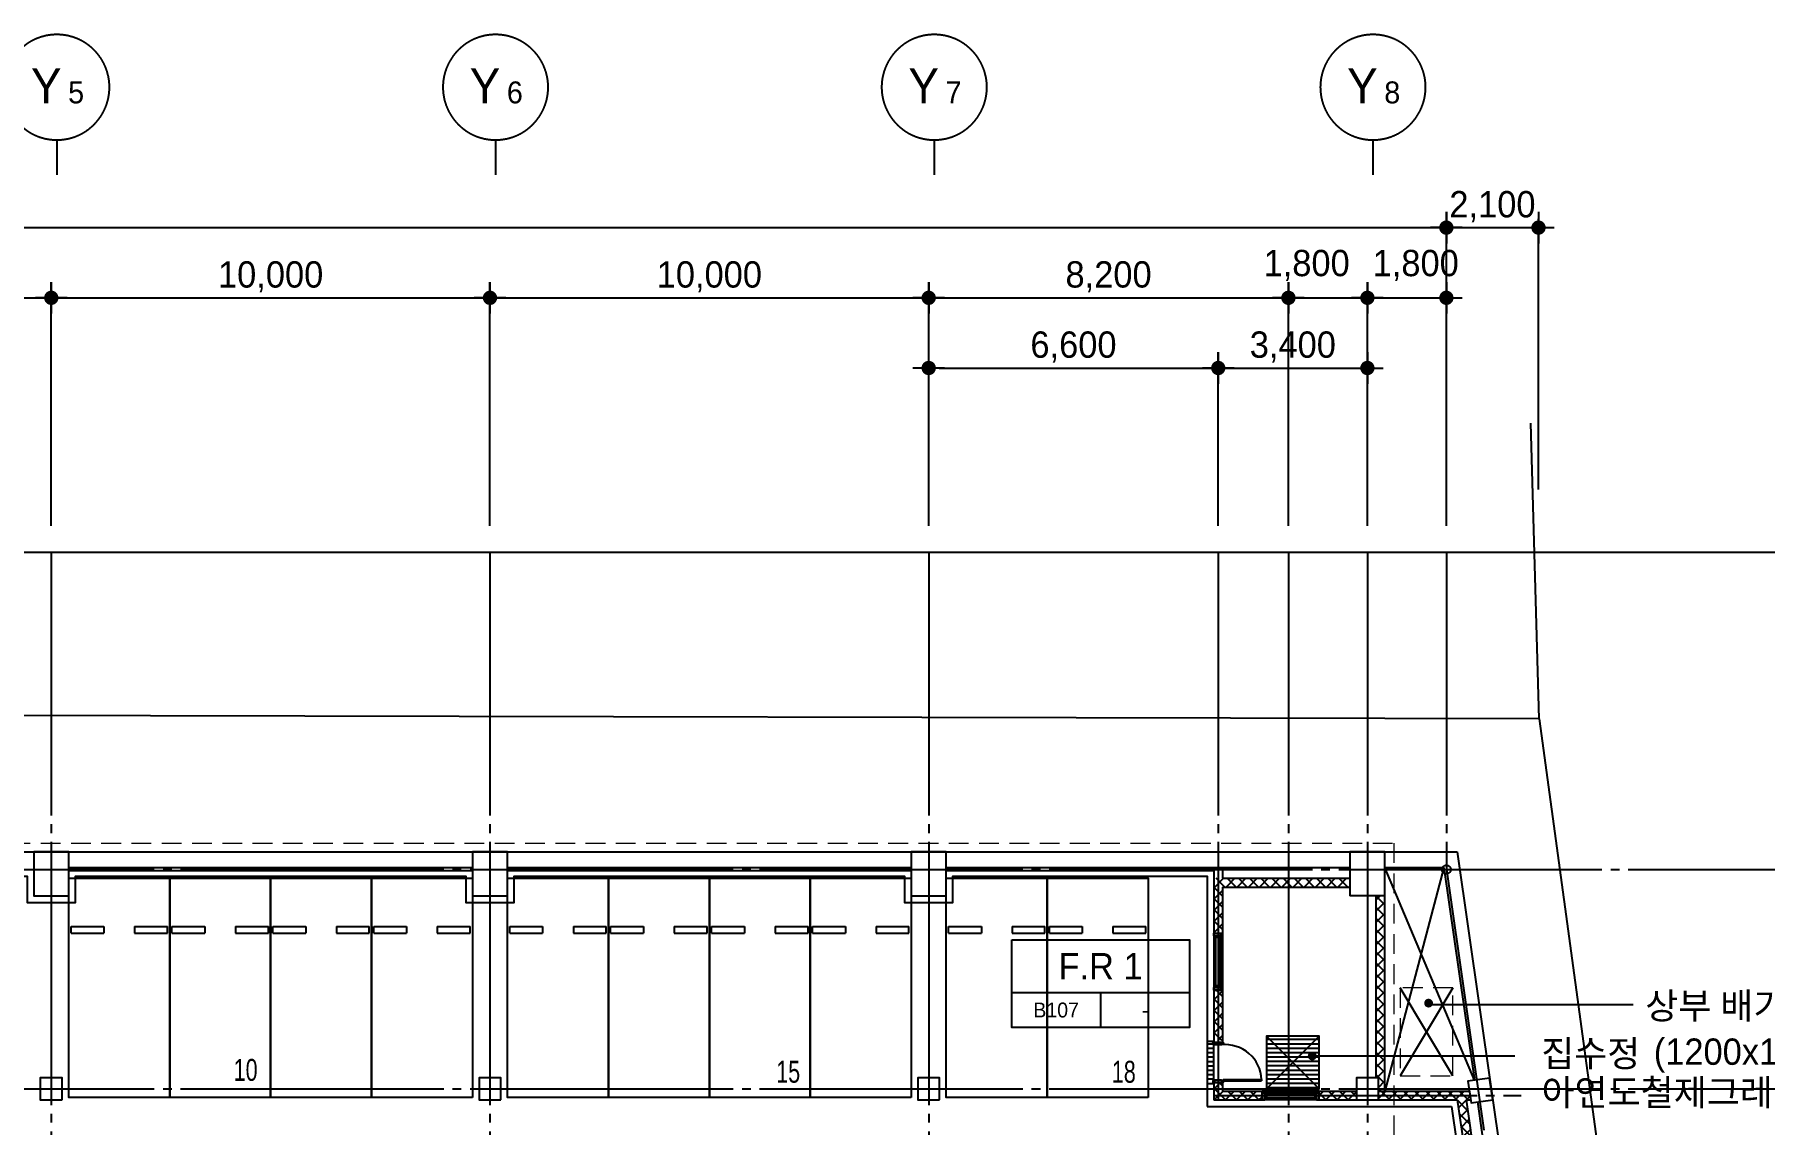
# Model space of a CAD drawing. Extents: x 13827183 to 13983685, y -1862231 to -1752052.
# Drawn here: x 13892080 to 13931509, y -1781087 to -1756245 of the extents above; entities that cross this region are included whole.
import ezdxf
from ezdxf.enums import TextEntityAlignment as Align

# ---------------------------------------------------------------- set-up
doc = ezdxf.new("R2010")
doc.units = 0
doc.header["$LTSCALE"] = 100
doc.header["$MEASUREMENT"] = 0
doc.header["$PDSIZE"] = -10
for name, pattern in [('CEN', [66, 60, -2, 2, -2]), ('HID', [2.3, 1.5, -0.8]), ('HIDDEN', [0.375, 0.25, -0.125])]:
    doc.linetypes.add(name, pattern=pattern)
doc.layers.get('0').update_dxf_attribs({"linetype": 'CONTINUOUS'})
doc.layers.get('Defpoints').update_dxf_attribs({"linetype": 'CONTINUOUS'})
for name, color, linetype in [('_FIN', 5, 'CONTINUOUS'), ('AXIS', 7, 'CEN'), ('CAR', 21, 'CONTINUOUS'), ('CAR-STOP', 5, 'CONTINUOUS'), ('CEN', 1, 'CEN'), ('DIM', 7, 'CONTINUOUS'), ('HAT', 5, 'CONTINUOUS'), ('open-tr', 9, 'CONTINUOUS'), ('SYM', 7, 'CONTINUOUS'), ('TEXT', 2, 'CONTINUOUS'), ('TEXT1', 7, 'CONTINUOUS'), ('WA1', 2, 'CONTINUOUS'), ('WA2', 3, 'CONTINUOUS'), ('WALL', 2, 'CONTINUOUS'), ('WALLBR', 3, 'CONTINUOUS'), ('WID', 4, 'CONTINUOUS')]:
    doc.layers.add(name, color=color, linetype=linetype)
doc.layers.add('hidded', color=5, linetype='HIDDEN', lineweight=20)
doc.styles.add('HY울를도M', font='HYWULM.TTF')
doc.styles.add('굴림', font='H2HDRM.TTF')
doc.styles.add('돋음', font='Dotum.ttf', dxfattribs={"height": 3})
doc.styles.add('울릉도', font='HYWULM.TTF', dxfattribs={"height": 3})
doc.dimstyles.new('DIM50', dxfattribs={"dimscale": 50, "dimtxt": 3, "dimasz": 1.2, "dimexe": 1, "dimexo": 1, "dimgap": 0.6, "dimtad": 1, "dimdec": 4, "dimzin": 0, "dimdsep": 46, "dimlunit": 6, "dimtxsty": '굴림', "dimblk": 'DOTT', "dimcen": 0.09, "dimadec": 0, "dimazin": 0, "dimtfac": 1, "dimtdec": 4, "dimtofl": 0, "dimtmove": 2, "dimatfit": 2, "dimldrblk": 'DOTT', "dimfxl": 1, "dimtolj": 1, "dimtzin": 0, "dimarcsym": 0})
pattern_1 = [(45, (13912859.81, -1780527.37), (-127.2792, 127.2792), []), (135, (13912859.81, -1780527.37), (-127.2792, -127.2792), [])]
pattern_2 = [(45, (8786982.07, -1464347.29), (-127.2792206, 127.2792206), []), (135, (8786982.07, -1464347.29), (-127.2792206, -127.2792206), [])]

# ---------------------------------------------------------------- blocks, each defined once
blk = doc.blocks.new('DOTT')
for p, q in [((-1.5, 0), (1.5, 0)), ((0, 1.5), (0, -1.5))]:
    blk.add_line(p, q)
at = {"color": 6, "const_width": 0.68}
blk.add_lwpolyline([(-0.34, 0, 1), (0.34, 0, 1)], format="xyb", close=True, dxfattribs=at)
blk = doc.blocks.new('*D22')
at = {"layer": 'Defpoints', "color": 0, "lineweight": -3}
for p in [(13892460, -1762245), (13882460, -1768046), (13892460, -1768046)]:
    blk.add_point(p, dxfattribs=at)
at = {"layer": 'DIM', "color": 7, "lineweight": -2}
for p, q in [((13882460, -1767446), (13882460, -1762045)), ((13892460, -1767446), (13892460, -1762045)), ((13882700, -1762245), (13892220, -1762245))]:
    blk.add_line(p, q, dxfattribs=at)
at = {"layer": 'DIM', "color": 7, "lineweight": -2, "xscale": 240, "yscale": 240, "zscale": 240, "rotation": 180}
blk.add_blockref('DOTT', (13882460, -1762245), dxfattribs=at)
at = {"layer": 'DIM', "color": 7, "lineweight": -2, "xscale": 240, "yscale": 240, "zscale": 240}
blk.add_blockref('DOTT', (13892460, -1762245), dxfattribs=at)
at = {"layer": 'DIM', "color": 3, "insert": (13887460, -1761768), "char_height": 600, "attachment_point": 5, "style": '굴림'}
blk.add_mtext('\\A1;10,000', dxfattribs=at)
blk = doc.blocks.new('*D23')
at = {"layer": 'Defpoints', "color": 0, "lineweight": -3}
for p in [(13902460, -1762245), (13892460, -1768046), (13902460, -1768046)]:
    blk.add_point(p, dxfattribs=at)
at = {"layer": 'DIM', "color": 7, "lineweight": -2}
for p, q in [((13892460, -1767446), (13892460, -1762045)), ((13902460, -1767446), (13902460, -1762045)), ((13892700, -1762245), (13902220, -1762245))]:
    blk.add_line(p, q, dxfattribs=at)
at = {"layer": 'DIM', "color": 7, "lineweight": -2, "xscale": 240, "yscale": 240, "zscale": 240, "rotation": 180}
blk.add_blockref('DOTT', (13892460, -1762245), dxfattribs=at)
at = {"layer": 'DIM', "color": 7, "lineweight": -2, "xscale": 240, "yscale": 240, "zscale": 240}
blk.add_blockref('DOTT', (13902460, -1762245), dxfattribs=at)
at = {"layer": 'DIM', "color": 3, "insert": (13897460, -1761768), "char_height": 600, "attachment_point": 5, "style": '굴림'}
blk.add_mtext('\\A1;10,000', dxfattribs=at)
blk = doc.blocks.new('*D24')
at = {"layer": 'Defpoints', "color": 0, "lineweight": -3}
for p in [(13912460, -1762245), (13902460, -1768046), (13912460, -1768046)]:
    blk.add_point(p, dxfattribs=at)
at = {"layer": 'DIM', "color": 7, "lineweight": -2}
for p, q in [((13902460, -1767446), (13902460, -1762045)), ((13912460, -1767446), (13912460, -1762045)), ((13902700, -1762245), (13912220, -1762245))]:
    blk.add_line(p, q, dxfattribs=at)
at = {"layer": 'DIM', "color": 7, "lineweight": -2, "xscale": 240, "yscale": 240, "zscale": 240, "rotation": 180}
blk.add_blockref('DOTT', (13902460, -1762245), dxfattribs=at)
at = {"layer": 'DIM', "color": 7, "lineweight": -2, "xscale": 240, "yscale": 240, "zscale": 240}
blk.add_blockref('DOTT', (13912460, -1762245), dxfattribs=at)
at = {"layer": 'DIM', "color": 3, "insert": (13907460, -1761768), "char_height": 600, "attachment_point": 5, "style": '굴림'}
blk.add_mtext('\\A1;10,000', dxfattribs=at)
blk = doc.blocks.new('*D25')
at = {"layer": 'Defpoints', "color": 0, "lineweight": -3}
for p in [(13920660, -1762245), (13912460, -1768046), (13920660, -1768046)]:
    blk.add_point(p, dxfattribs=at)
at = {"layer": 'DIM', "color": 7, "lineweight": -2}
for p, q in [((13912460, -1767446), (13912460, -1762045)), ((13920660, -1767446), (13920660, -1762045)), ((13912700, -1762245), (13920420, -1762245))]:
    blk.add_line(p, q, dxfattribs=at)
at = {"layer": 'DIM', "color": 7, "lineweight": -2, "xscale": 240, "yscale": 240, "zscale": 240, "rotation": 180}
blk.add_blockref('DOTT', (13912460, -1762245), dxfattribs=at)
at = {"layer": 'DIM', "color": 7, "lineweight": -2, "xscale": 240, "yscale": 240, "zscale": 240}
blk.add_blockref('DOTT', (13920660, -1762245), dxfattribs=at)
at = {"layer": 'DIM', "color": 3, "insert": (13916560, -1761767), "char_height": 600, "attachment_point": 5, "style": '굴림'}
blk.add_mtext('\\A1;8,200', dxfattribs=at)
blk = doc.blocks.new('*D26')
at = {"layer": 'Defpoints', "color": 0, "lineweight": -3}
for p in [(13924260, -1762245), (13922460, -1768046), (13924260, -1768046)]:
    blk.add_point(p, dxfattribs=at)
at = {"layer": 'DIM', "color": 7, "lineweight": -2}
for p, q in [((13922460, -1767446), (13922460, -1762045)), ((13924260, -1767446), (13924260, -1762045)), ((13922700, -1762245), (13924020, -1762245))]:
    blk.add_line(p, q, dxfattribs=at)
at = {"layer": 'DIM', "color": 7, "lineweight": -2, "xscale": 240, "yscale": 240, "zscale": 240, "rotation": 180}
blk.add_blockref('DOTT', (13922460, -1762245), dxfattribs=at)
at = {"layer": 'DIM', "color": 7, "lineweight": -2, "xscale": 240, "yscale": 240, "zscale": 240}
blk.add_blockref('DOTT', (13924260, -1762245), dxfattribs=at)
at = {"layer": 'DIM', "color": 3, "insert": (13923561, -1761508), "char_height": 600, "attachment_point": 5, "style": '굴림'}
blk.add_mtext('\\A1;1,800', dxfattribs=at)
blk = doc.blocks.new('*D27')
at = {"layer": 'Defpoints', "color": 0, "lineweight": -3}
for p in [(13924260, -1760645), (13850460, -1768046), (13924260, -1768046)]:
    blk.add_point(p, dxfattribs=at)
at = {"layer": 'DIM', "color": 7, "lineweight": -2}
for p, q in [((13850460, -1767446), (13850460, -1760445)), ((13924260, -1767446), (13924260, -1760445)), ((13850700, -1760645), (13924020, -1760645))]:
    blk.add_line(p, q, dxfattribs=at)
at = {"layer": 'DIM', "color": 7, "lineweight": -2, "xscale": 240, "yscale": 240, "zscale": 240, "rotation": 180}
blk.add_blockref('DOTT', (13850460, -1760645), dxfattribs=at)
at = {"layer": 'DIM', "color": 7, "lineweight": -2, "xscale": 240, "yscale": 240, "zscale": 240}
blk.add_blockref('DOTT', (13924260, -1760645), dxfattribs=at)
at = {"layer": 'DIM', "color": 3, "insert": (13887360, -1760167), "char_height": 600, "attachment_point": 5, "style": '굴림'}
blk.add_mtext('\\A1;73,800', dxfattribs=at)
blk = doc.blocks.new('*D28')
at = {"layer": 'Defpoints', "color": 0, "lineweight": -3}
for p in [(13926360, -1760645), (13926360, -1767213), (13924260, -1768046)]:
    blk.add_point(p, dxfattribs=at)
at = {"layer": 'DIM', "color": 7, "lineweight": -2}
for p, q in [((13924260, -1767446), (13924260, -1760445)), ((13926360, -1766613), (13926360, -1760445)), ((13924500, -1760645), (13926120, -1760645))]:
    blk.add_line(p, q, dxfattribs=at)
at = {"layer": 'DIM', "color": 7, "lineweight": -2, "xscale": 240, "yscale": 240, "zscale": 240, "rotation": 180}
blk.add_blockref('DOTT', (13924260, -1760645), dxfattribs=at)
at = {"layer": 'DIM', "color": 7, "lineweight": -2, "xscale": 240, "yscale": 240, "zscale": 240}
blk.add_blockref('DOTT', (13926360, -1760645), dxfattribs=at)
at = {"layer": 'DIM', "color": 3, "insert": (13925310, -1760167), "char_height": 600, "attachment_point": 5, "style": '굴림'}
blk.add_mtext('\\A1;2,100', dxfattribs=at)
blk = doc.blocks.new('BOMBOM_S')
at = {"color": 7}
blk.add_line((0, 0.4), (0, 0), dxfattribs=at)
blk.add_lwpolyline([(-0.6, 1, 1), (0.6, 1, 1), (-0.6, 1, 1)], format="xyb", dxfattribs=at)
at = {"color": 1, "style": '돋음'}
for tag, p, height in [('X', (-0.295, 0.816), 0.4), ('N', (0.129, 0.816), 0.25)]:
    blk.add_attdef(tag, p, '', height=height, dxfattribs=at)
blk = doc.blocks.new('TT1')
at = {"layer": 'TEXT1'}
for p, q in [((-1013, -600), (1013, -600)), ((0, -600), (0, -1000))]:
    blk.add_line(p, q, dxfattribs=at)
blk.add_lwpolyline([(-1013, 0), (1013, 0), (1013, -1000), (-1013, -1000)], close=True, dxfattribs=at)
blk = doc.blocks.new('*D61')
at = {"layer": 'Defpoints', "color": 0, "lineweight": -3}
for p in [(13922460, -1762245), (13920660, -1768046), (13922460, -1768046)]:
    blk.add_point(p, dxfattribs=at)
at = {"layer": 'DIM', "color": 7, "lineweight": -2}
for p, q in [((13920660, -1767446), (13920660, -1762045)), ((13922460, -1767446), (13922460, -1762045)), ((13920900, -1762245), (13922220, -1762245))]:
    blk.add_line(p, q, dxfattribs=at)
at = {"layer": 'DIM', "color": 7, "lineweight": -2, "xscale": 240, "yscale": 240, "zscale": 240, "rotation": 180}
blk.add_blockref('DOTT', (13920660, -1762245), dxfattribs=at)
at = {"layer": 'DIM', "color": 7, "lineweight": -2, "xscale": 240, "yscale": 240, "zscale": 240}
blk.add_blockref('DOTT', (13922460, -1762245), dxfattribs=at)
at = {"layer": 'DIM', "color": 3, "insert": (13921075, -1761508), "char_height": 600, "attachment_point": 5, "style": '굴림'}
blk.add_mtext('\\A1;1,800', dxfattribs=at)
blk = doc.blocks.new('*D96')
at = {"layer": 'Defpoints', "color": 0, "lineweight": -3}
for p in [(13919060, -1763845), (13912460, -1768046), (13919060, -1768046)]:
    blk.add_point(p, dxfattribs=at)
at = {"layer": 'DIM', "color": 7, "lineweight": -2}
for p, q in [((13912460, -1767446), (13912460, -1763645)), ((13919060, -1767446), (13919060, -1763645)), ((13912700, -1763845), (13918820, -1763845))]:
    blk.add_line(p, q, dxfattribs=at)
at = {"layer": 'DIM', "color": 7, "lineweight": -2, "xscale": 240, "yscale": 240, "zscale": 240, "rotation": 180}
blk.add_blockref('DOTT', (13912460, -1763845), dxfattribs=at)
at = {"layer": 'DIM', "color": 7, "lineweight": -2, "xscale": 240, "yscale": 240, "zscale": 240}
blk.add_blockref('DOTT', (13919060, -1763845), dxfattribs=at)
at = {"layer": 'DIM', "color": 3, "insert": (13915760, -1763367), "char_height": 600, "attachment_point": 5, "style": '굴림'}
blk.add_mtext('\\A1;6,600', dxfattribs=at)
blk = doc.blocks.new('*D97')
at = {"layer": 'Defpoints', "color": 0, "lineweight": -3}
for p in [(13922460, -1763845), (13919060, -1768046), (13922460, -1768046)]:
    blk.add_point(p, dxfattribs=at)
at = {"layer": 'DIM', "color": 7, "lineweight": -2}
for p, q in [((13919060, -1767446), (13919060, -1763645)), ((13922460, -1767446), (13922460, -1763645)), ((13919300, -1763845), (13922220, -1763845))]:
    blk.add_line(p, q, dxfattribs=at)
at = {"layer": 'DIM', "color": 7, "lineweight": -2, "xscale": 240, "yscale": 240, "zscale": 240, "rotation": 180}
blk.add_blockref('DOTT', (13919060, -1763845), dxfattribs=at)
at = {"layer": 'DIM', "color": 7, "lineweight": -2, "xscale": 240, "yscale": 240, "zscale": 240}
blk.add_blockref('DOTT', (13922460, -1763845), dxfattribs=at)
at = {"layer": 'DIM', "color": 3, "insert": (13920760, -1763367), "char_height": 600, "attachment_point": 5, "style": '굴림'}
blk.add_mtext('\\A1;3,400', dxfattribs=at)
blk = doc.blocks.new('CAR-STOP')
at = {"layer": 'CAR-STOP', "ltscale": 3}
for p, q in [((50, 3950), (50, 4100)), ((50, 4100), (800, 4100)), ((50, 3950), (800, 3950)), ((800, 4100), (800, 3950)), ((1500, 4100), (2250, 4100)), ((1500, 4100), (1500, 3950)), ((1500, 3950), (2250, 3950)), ((2250, 3950), (2250, 4100))]:
    blk.add_line(p, q, dxfattribs=at)

msp = doc.modelspace()

# ---------------------------------------------------------------- hatches: boundary and pattern name
at = {"layer": 'HAT'}
h = msp.add_hatch(dxfattribs=at)
h.set_pattern_fill('_USER', color=256, scale=180, angle=45, style=0, double=1, pattern_type=0)
h.set_pattern_definition(pattern_1)
h.paths.add_polyline_path([(13922059.80992, -1775477.37395), (13920659.80992, -1775477.37395), (13920659.80992, -1775677.37395), (13922059.80992, -1775677.37395)])
h.paths.add_polyline_path([(13919059.80992, -1780137.37395), (13918959.80992, -1780137.37395), (13918959.80992, -1780277.37395), (13919059.80992, -1780277.37395)])
h.paths.add_polyline_path([(13919159.80992, -1780137.37395), (13919059.80992, -1780137.37395), (13919059.80992, -1780277.37395), (13919159.80992, -1780277.37395)])
h.paths.add_polyline_path([(13919059.80992, -1780277.37395), (13918959.80992, -1780277.37395), (13918959.80992, -1780527.37395), (13919059.80992, -1780527.37395)])
h.paths.add_polyline_path([(13919459.80992, -1780527.37395), (13919459.80992, -1780327.37395), (13919159.80992, -1780327.37395), (13919159.80992, -1780277.37395), (13919059.80992, -1780277.37395), (13919059.80992, -1780527.37395)])
h.paths.add_polyline_path([(13921959.80992, -1780327.37395), (13921959.80992, -1780527.37395), (13922209.80992, -1780527.37395), (13922209.80992, -1780327.37395)])
h.paths.add_polyline_path([(13919059.80992, -1778627.37395), (13918959.80992, -1778627.37395), (13918959.80992, -1779172.37395), (13919059.80992, -1779172.37395)])
h.paths.add_polyline_path([(13919059.80992, -1776127.37395), (13919159.80992, -1776127.37395), (13919159.80992, -1775677.37395), (13920659.80992, -1775677.37395), (13920659.80992, -1775477.37395), (13919059.80992, -1775477.37395)])
h.paths.add_polyline_path([(13919159.80992, -1778627.37395), (13919059.80992, -1778627.37395), (13919059.80992, -1779172.37395), (13919159.80992, -1779172.37395)])
h.paths.add_polyline_path([(13918959.80992, -1775477.37395), (13918959.80992, -1776127.37395), (13919059.80992, -1776127.37395), (13919059.80992, -1775477.37395)])
h = msp.add_hatch(dxfattribs=at)
h.set_pattern_fill('_USER', color=256, scale=180, angle=45, style=0, double=1, pattern_type=0)
h.set_pattern_definition(pattern_2)
h.paths.add_polyline_path([(13922657.54826, -1775877.37395), (13922857.54826, -1775877.37395), (13922857.54826, -1780327.37395), (13922709.80992, -1780327.37395), (13922709.80992, -1780027.37395), (13922657.54826, -1780027.37395)])
h = msp.add_hatch(dxfattribs=at)
h.set_pattern_fill('_USER', color=256, scale=180, angle=45, style=0, double=1, pattern_type=0)
h.set_pattern_definition(pattern_1)
h.paths.add_polyline_path([(13919059.80992, -1776727.37395), (13919159.80992, -1776727.37395), (13919159.80992, -1776127.37395), (13919059.80992, -1776127.37395)])
h.paths.add_polyline_path([(13918959.80992, -1776727.37395), (13919059.80992, -1776727.37395), (13919059.80992, -1776127.37395), (13918959.80992, -1776127.37395)])
h = msp.add_hatch(dxfattribs=at)
h.set_pattern_fill('_USER', color=256, scale=180, angle=45, style=0, double=1, pattern_type=0)
h.set_pattern_definition(pattern_1)
h.paths.add_polyline_path([(13919059.80992, -1778027.37395), (13918959.80992, -1778027.37395), (13918959.80992, -1778627.37395), (13919059.80992, -1778627.37395)])
h.paths.add_polyline_path([(13919059.80992, -1778627.37395), (13919159.80992, -1778627.37395), (13919159.80992, -1778027.37395), (13919059.80992, -1778027.37395)])
h = msp.add_hatch(dxfattribs=at)
h.set_pattern_fill('_USER,N', color=256, scale=100, style=0, pattern_type=0)
h.set_pattern_definition([(360, (14267339.9, 3284850.36), (2e-14, 100), [])])
h.paths.add_polyline_path([(13918959.80992, -1780137.37395), (13918959.7238, -1779177.37395), (13918809.7238, -1779177.37395), (13918809.80992, -1780137.37395)])
h = msp.add_hatch(dxfattribs=at)
h.set_pattern_fill('_USER,N', color=256, scale=100, style=0, pattern_type=0)
h.set_pattern_definition([(0, (8350371.37, -1400947.29), (0, 100), [])])
h.paths.add_polyline_path([(13920159.80992, -1780277.37395), (13921359.80992, -1780277.37395), (13921359.80992, -1779077.37395), (13920159.80992, -1779077.37395)])
h = msp.add_hatch(dxfattribs=at)
h.set_pattern_fill('_USER', color=256, scale=180, angle=45, style=0, double=1, pattern_type=0)
h.set_pattern_definition(pattern_1)
h.paths.add_polyline_path([(13920059.80992, -1780527.37395), (13920059.80992, -1780327.37395), (13919459.80992, -1780327.37395), (13919459.80992, -1780527.37395)])
h = msp.add_hatch(dxfattribs=at)
h.set_pattern_fill('_USER', color=256, scale=180, angle=45, style=0, double=1, pattern_type=0)
h.set_pattern_definition(pattern_1)
h.paths.add_polyline_path([(13921959.80992, -1780527.37395), (13921959.80992, -1780327.37395), (13921359.80992, -1780327.37395), (13921359.80992, -1780527.37395)])
h = msp.add_hatch(dxfattribs=at)
h.set_pattern_fill('_USER', color=256, scale=180, angle=45, style=0, double=1, pattern_type=0)
h.set_pattern_definition(pattern_2)
h.paths.add_polyline_path([(13924811.57752, -1780527.37395), (13924782.86062, -1780327.37395), (13922709.80992, -1780327.37395), (13922709.80992, -1780527.37395), (13924508.50082, -1780527.37395), (13926070.97714, -1791409.30125), (13926172.07158, -1790687.28783), (13924710.55195, -1780527.37395)])

# ---------------------------------------------------------------- linework, layer by layer
at = {"color": 8}
msp.add_line((13926371.79893, -1771845.72875), (13926184.37911, -1765102.95467), dxfattribs=at)
at = {"color": 2}
msp.add_line((13926371.79893, -1771845.72875), (13847599.98856, -1771659.67016), dxfattribs=at)
at = {"ltscale": 3}
for p, q in [((13923894.98553, -1778352.87429), (13928514.98553, -1778352.87429)), ((13921201.80992, -1779527.37395), (13925821.80992, -1779527.37395))]:
    msp.add_line(p, q, dxfattribs=at)
at = {"layer": '_FIN'}
for p, q in [((13892859.80992, -1775297.37395), (13902059.80992, -1775297.37395)), ((13902859.80992, -1775297.37395), (13912059.80992, -1775297.37395)), ((13912859.80992, -1775297.37395), (13918959.80992, -1775297.37395))]:
    msp.add_line(p, q, dxfattribs=at)
at = {"layer": 'CAR', "ltscale": 3}
for points in [[(13895159.80992, -1780477.37395), (13892859.80992, -1780477.37395), (13892859.80992, -1775477.37395), (13895159.80992, -1775477.37395)], [(13897459.80992, -1780477.37395), (13895159.80992, -1780477.37395), (13895159.80992, -1775477.37395), (13897459.80992, -1775477.37395)], [(13899759.80992, -1780477.37395), (13897459.80992, -1780477.37395), (13897459.80992, -1775477.37395), (13899759.80992, -1775477.37395)], [(13902059.80992, -1780477.37395), (13899759.80992, -1780477.37395), (13899759.80992, -1775477.37395), (13902059.80992, -1775477.37395)], [(13905159.80992, -1780477.37395), (13902859.80992, -1780477.37395), (13902859.80992, -1775477.37395), (13905159.80992, -1775477.37395)], [(13907459.80992, -1780477.37395), (13905159.80992, -1780477.37395), (13905159.80992, -1775477.37395), (13907459.80992, -1775477.37395)], [(13909759.80992, -1780477.37395), (13907459.80992, -1780477.37395), (13907459.80992, -1775477.37395), (13909759.80992, -1775477.37395)], [(13912059.80992, -1780477.37395), (13909759.80992, -1780477.37395), (13909759.80992, -1775477.37395), (13912059.80992, -1775477.37395)], [(13915159.80992, -1780477.37395), (13912859.80992, -1780477.37395), (13912859.80992, -1775477.37395), (13915159.80992, -1775477.37395)], [(13917459.80992, -1780477.37395), (13915159.80992, -1780477.37395), (13915159.80992, -1775477.37395), (13917459.80992, -1775477.37395)]]:
    msp.add_lwpolyline(points, close=True, dxfattribs=at)
at = {"layer": 'CEN', "linetype": 'CEN'}
for p, q in [((13892459.80992, -1768045.95467), (13892459.80992, -1852077.37395)), ((13902459.80992, -1768045.95467), (13902459.80992, -1852077.37395)), ((13912459.80992, -1768045.95467), (13912459.80992, -1797627.37395)), ((13919059.80992, -1768045.95467), (13919059.80992, -1780527.37395)), ((13922459.80992, -1768045.95467), (13922459.80992, -1852077.37395)), ((13842606.80992, -1775277.37395), (13938970.80992, -1775277.37395)), ((13924259.80992, -1775277.37395), (13931309.80992, -1824377.37395)), ((13842606.80992, -1780277.37395), (13938970.80992, -1780277.37395)), ((13918959.80992, -1780427.37395), (13925967.01417, -1780427.37395))]:
    msp.add_line(p, q, dxfattribs=at)
at = {"layer": 'CEN', "color": 5}
msp.add_line((13920659.80992, -1768045.95467), (13920659.80992, -1852077.37395), dxfattribs=at)
at = {"layer": 'CEN'}
for p, q in [((13924259.80992, -1768045.95467), (13924259.80992, -1775277.37395)), ((13924202.11791, -1775227.37395), (13922857.54826, -1780327.37395)), ((13924898.83054, -1780079.65626), (13922859.80992, -1775227.37395)), ((13924409.80992, -1777977.37395), (13923209.80992, -1779977.37395)), ((13924409.80992, -1779977.37395), (13923209.80992, -1777977.37395))]:
    msp.add_line(p, q, dxfattribs=at)
msp.add_circle((13924259.80992, -1775277.37395), 100, dxfattribs=at)
at = {"layer": 'Defpoints', "color": 76}
msp.add_line((13842006.80992, -1768045.95467), (13938970.80992, -1768045.95467), dxfattribs=at)
at = {"layer": 'hidded', "color": 6, "linetype": 'HID', "ltscale": 3}
for points in [[(13861859.80992, -1805877.37395), (13861859.84539, -1774677.37395), (13923059.80992, -1774677.37395), (13923059.80992, -1805877.37395), (13913059.80992, -1805877.37395), (13913059.80992, -1809077.37385), (13902059.80992, -1809077.38454), (13902059.80992, -1805877.37395)], [(13924409.80992, -1777977.37395), (13923209.80992, -1777977.37395), (13923209.80992, -1779977.37395), (13924409.80992, -1779977.37395)]]:
    msp.add_lwpolyline(points, close=True, dxfattribs=at)
at = {"layer": 'open-tr'}
msp.add_line((13918809.7238, -1780677.37395), (13924378.50015, -1780677.37395), dxfattribs=at)
for points in [[(13873009.80992, -1775427.37395), (13881909.80992, -1775427.37395), (13881909.80992, -1776027.37395), (13883009.80992, -1776027.37395), (13883009.80992, -1775427.37395), (13891909.80992, -1775427.37395), (13891909.80992, -1776027.37395), (13893009.80992, -1776027.37395), (13893009.80992, -1775427.37395), (13901909.80992, -1775427.37395), (13901909.80992, -1776027.37395), (13903009.80992, -1776027.37395), (13903009.80992, -1775427.37395), (13911909.80992, -1775427.37395), (13911909.80992, -1776027.37395), (13913009.80992, -1776027.37395), (13913009.80992, -1775427.37395), (13918809.7238, -1775427.37395), (13918809.7238, -1780677.37395)], [(13924378.50015, -1780677.37395), (13925067.70585, -1785477.37395), (13918759.80992, -1785477.37395), (13918759.80992, -1790277.37395), (13921859.80992, -1790277.37395), (13921859.80992, -1790877.37395), (13923059.80992, -1790877.37395), (13923059.80992, -1790277.37395), (13925756.91155, -1790277.37395), (13929870.60809, -1818927.37395)]]:
    msp.add_lwpolyline(points, dxfattribs=at)
msp.add_lwpolyline([(13918959.80992, -1780157.37395), (13918959.7238, -1779197.37395), (13918809.7238, -1779197.37395), (13918809.80992, -1780157.37395)], close=True, dxfattribs=at)
at = {"layer": 'SYM', "color": 6}
for p, q in [((13921359.80992, -1780277.37395), (13920159.80992, -1779077.37395)), ((13921359.80992, -1779077.37395), (13920159.80992, -1780277.37395))]:
    msp.add_line(p, q, dxfattribs=at)
msp.add_lwpolyline([(13920159.80992, -1780277.37395), (13921359.80992, -1780277.37395), (13921359.80992, -1779077.37395), (13920159.80992, -1779077.37395)], close=True, dxfattribs=at)
at = {"layer": 'TEXT1', "const_width": 100}
for points in [[(13923854.98553, -1778372.87429, 1), (13923854.98553, -1778272.87429, 1)], [(13921201.80992, -1779577.37395, 1), (13921201.80992, -1779477.37395, 1)]]:
    msp.add_lwpolyline(points, format="xyb", close=True, dxfattribs=at)
at = {"layer": 'WA1'}
for p, q in [((13926371.79893, -1771845.72875), (13937359.91367, -1852077.37395)), ((13850059.80992, -1774877.37395), (13924505.45281, -1774877.37395)), ((13924505.45281, -1774877.37395), (13931207.45638, -1821553.73923)), ((13892859.80992, -1775227.37395), (13902059.80992, -1775227.37395)), ((13902859.80992, -1775227.37395), (13912059.80992, -1775227.37395)), ((13912859.80992, -1775227.37395), (13922059.80992, -1775227.37395)), ((13922859.80992, -1775227.37395), (13924202.11791, -1775227.37395)), ((13924202.11791, -1775227.37395), (13924898.83054, -1780079.65626)), ((13922859.80992, -1775877.37395), (13922059.80992, -1775877.37395)), ((13924969.894, -1780574.58048), (13926328.55359, -1790037.01818))]:
    msp.add_line(p, q, dxfattribs=at)
for points in [[(13892859.80992, -1775877.37395), (13892859.80992, -1774877.37395), (13892059.80992, -1774877.37395), (13892059.80992, -1775877.37395)], [(13902859.80992, -1775877.37395), (13902859.80992, -1774877.37395), (13902059.80992, -1774877.37395), (13902059.80992, -1775877.37395)], [(13912859.80992, -1775877.37395), (13912859.80992, -1774877.37395), (13912059.80992, -1774877.37395), (13912059.80992, -1775877.37395)], [(13892709.80992, -1780527.37395), (13892709.80992, -1780027.37395), (13892209.80992, -1780027.37395), (13892209.80992, -1780527.37395)], [(13902709.80992, -1780527.37395), (13902709.80992, -1780027.37395), (13902209.80992, -1780027.37395), (13902209.80992, -1780527.37395)], [(13912709.80992, -1780527.37395), (13912709.80992, -1780027.37395), (13912209.80992, -1780027.37395), (13912209.80992, -1780527.37395)], [(13925316.34095, -1780524.83606), (13925245.2775, -1780029.91184), (13924750.35327, -1780100.9753), (13924821.41673, -1780595.89952)]]:
    msp.add_lwpolyline(points, close=True, dxfattribs=at)
msp.add_lwpolyline([(13922859.80992, -1775877.37395), (13922859.80992, -1774877.37395), (13922059.80992, -1774877.37395), (13922059.80992, -1775877.37395)], dxfattribs=at)
at = {"layer": 'WA2'}
for p, q in [((13918959.80992, -1775227.37395), (13918959.80992, -1776727.37395)), ((13919159.80992, -1775227.37395), (13919159.80992, -1775477.37395)), ((13919159.80992, -1775677.37395), (13919159.80992, -1776727.37395)), ((13918959.80992, -1778027.37395), (13918959.80992, -1779217.37395)), ((13919159.80992, -1778027.37395), (13919159.80992, -1779217.37395)), ((13919159.80992, -1779217.37395), (13918959.80992, -1779217.37395)), ((13918959.80992, -1780137.37395), (13918959.80992, -1780527.37395)), ((13919159.80992, -1780137.37395), (13918959.80992, -1780137.37395)), ((13919159.80992, -1780137.37395), (13919159.80992, -1780327.37395)), ((13918959.80992, -1780527.37395), (13920059.80992, -1780527.37395)), ((13919159.80992, -1780327.37395), (13920059.80992, -1780327.37395)), ((13921359.80992, -1780327.37395), (13922209.80992, -1780327.37395)), ((13921359.80992, -1780527.37395), (13924508.50082, -1780527.37395)), ((13922709.80992, -1780327.37395), (13924782.86062, -1780327.37395)), ((13924710.55195, -1780527.37395), (13924811.57752, -1780527.37395))]:
    msp.add_line(p, q, dxfattribs=at)
at = {"layer": 'WALL'}
msp.add_lwpolyline([(13922709.80992, -1780527.37395), (13922709.80992, -1780027.37395), (13922209.80992, -1780027.37395), (13922209.80992, -1780527.37395)], close=True, dxfattribs=at)
at = {"layer": 'WALLBR'}
for p, q in [((13919159.80992, -1775477.37395), (13922059.80992, -1775477.37395)), ((13919159.80992, -1775677.37395), (13922059.80992, -1775677.37395)), ((13922657.54826, -1780027.37395), (13922657.54826, -1775877.37395)), ((13922857.54826, -1780327.37395), (13922857.54826, -1775877.37395)), ((13918959.80992, -1776727.37395), (13919159.80992, -1776727.37395)), ((13918959.80992, -1778027.37395), (13919159.80992, -1778027.37395)), ((13920059.80992, -1780527.37395), (13920059.80992, -1780327.37395)), ((13921359.80992, -1780527.37395), (13921359.80992, -1780327.37395)), ((13924508.50082, -1780527.37395), (13930061.43136, -1819200.9753)), ((13924710.55195, -1780527.37395), (13930259.40105, -1819172.54991))]:
    msp.add_line(p, q, dxfattribs=at)
at = {"layer": 'WID', "color": 8}
for p, q in [((13918959.80992, -1776727.37395), (13918959.80992, -1778027.37395)), ((13918994.80992, -1776787.37395), (13918994.80992, -1777967.37395)), ((13919074.80992, -1776787.37395), (13919074.80992, -1777967.37395)), ((13919109.80992, -1776727.37395), (13919109.80992, -1778027.37395)), ((13919159.80992, -1776727.37395), (13919159.80992, -1778027.37395)), ((13921359.80992, -1780327.37395), (13920059.80992, -1780327.37395)), ((13921359.80992, -1780377.37395), (13920059.80992, -1780377.37395)), ((13921359.80992, -1780527.37395), (13920059.80992, -1780527.37395)), ((13921299.80992, -1780412.37395), (13920119.80992, -1780412.37395)), ((13921299.80992, -1780492.37395), (13920119.80992, -1780492.37395))]:
    msp.add_line(p, q, dxfattribs=at)
at = {"layer": 'WID'}
for points in [[(13919109.80992, -1776727.37395), (13919109.80992, -1776787.37395), (13918959.80992, -1776787.37395), (13918959.80992, -1776727.37395)], [(13919074.80992, -1776787.37395), (13919074.80992, -1776827.37395), (13918994.80992, -1776827.37395), (13918994.80992, -1776787.37395)], [(13919109.80992, -1777967.37395), (13919109.80992, -1778027.37395), (13918959.80992, -1778027.37395), (13918959.80992, -1777967.37395)], [(13919074.80992, -1777967.37395), (13919074.80992, -1777927.37395), (13918994.80992, -1777927.37395), (13918994.80992, -1777967.37395)], [(13920119.80992, -1780377.37395), (13920059.80992, -1780377.37395), (13920059.80992, -1780527.37395), (13920119.80992, -1780527.37395)], [(13920119.80992, -1780412.37395), (13920159.80992, -1780412.37395), (13920159.80992, -1780492.37395), (13920119.80992, -1780492.37395)], [(13921299.80992, -1780412.37395), (13921259.80992, -1780412.37395), (13921259.80992, -1780492.37395), (13921299.80992, -1780492.37395)], [(13921359.80992, -1780377.37395), (13921299.80992, -1780377.37395), (13921299.80992, -1780527.37395), (13921359.80992, -1780527.37395)]]:
    msp.add_lwpolyline(points, close=True, dxfattribs=at)
for points in [[(13918969.80992, -1779227.37395), (13919179.80992, -1779227.37395), (13919179.80992, -1779257.37395), (13919134.80992, -1779257.37395), (13919134.80992, -1779272.37395), (13918984.80992, -1779272.37395), (13918984.80992, -1779257.37395), (13918939.80992, -1779257.37395), (13918939.80992, -1779227.37395), (13918969.80992, -1779227.37395)], [(13918969.80992, -1780127.37395), (13919179.80992, -1780127.37395), (13919179.80992, -1780097.37395), (13919134.80992, -1780097.37395), (13919134.80992, -1780082.37395), (13918984.80992, -1780082.37395), (13918984.80992, -1780097.37395), (13918939.80992, -1780097.37395), (13918939.80992, -1780127.37395), (13918969.80992, -1780127.37395)], [(13919179.80992, -1780097.37395), (13919179.80992, -1780062.37395), (13920049.10561, -1780062.37395), (13920049.10561, -1780097.37395)], [(13919179.80992, -1780097.37395), (13920049.10561, -1780097.37395)]]:
    msp.add_lwpolyline(points, dxfattribs=at)
msp.add_arc((13919213.7203, -1780105.1219), 836.47834, 2.929358367, 95.413128507, dxfattribs=at)

# ---------------------------------------------------------------- block references
at = {"layer": 'AXIS', "xscale": 2000, "yscale": 2000, "zscale": 2000}
for p, values in [((13892586.80992, -1759444.95467), {'X': 'Y', 'N': '5'}), ((13902586.80992, -1759444.95467), {'X': 'Y', 'N': '6'}), ((13912586.80992, -1759444.95467), {'X': 'Y', 'N': '7'}), ((13922586.80992, -1759444.95467), {'X': 'Y', 'N': '8'})]:
    msp.add_blockref('BOMBOM_S', p, dxfattribs=at).add_auto_attribs(values)
at = {"layer": 'CAR-STOP'}
for p in [(13892859.80992, -1780677.37395), (13895159.80992, -1780677.37395), (13897459.80992, -1780677.37395), (13899759.80992, -1780677.37395), (13902859.80992, -1780677.37395), (13905159.80992, -1780677.37395), (13907459.80992, -1780677.37395), (13909759.80992, -1780677.37395), (13912859.80992, -1780677.37395), (13915159.80992, -1780677.37395)]:
    msp.add_blockref('CAR-STOP', p, dxfattribs=at)
at = {"layer": 'TEXT1', "xscale": 2, "yscale": 2, "zscale": 2}
msp.add_blockref('TT1', (13916378.10183, -1776879.41434), dxfattribs=at)

# ---------------------------------------------------------------- texts
at = {"layer": 'TEXT', "style": 'HY울를도M', "width": 0.75}
for s, p in [('10', (13896617.40444, -1780094.64866)), ('15', (13908984.40444, -1780137.64866)), ('18', (13916634.40444, -1780137.64866))]:
    msp.add_text(s, height=500, dxfattribs=at).set_placement(p)
at = {"layer": 'TEXT1', "style": '울릉도'}
msp.add_text('F.R 1', height=600, dxfattribs=at).set_placement((13916378.10183, -1777780.99449), align=Align.CENTER)
at = {"layer": 'TEXT1', "style": '돋음'}
for s, p in [('상부', (13928793.92024, -1778682.30891)), ('배기(1,200X2,000)', (13930503.58249, -1778682.30891)), ('집수정', (13926421.28204, -1779770.38034)), ('(1200x1200)/', (13928987.28891, -1779728.64369)), ('아연도철제그레이팅', (13926430.25392, -1780657.45979))]:
    msp.add_text(s, height=600, dxfattribs=at).set_placement(p)
at = {"layer": 'TEXT1', "color": 2, "style": '울릉도'}
msp.add_text('B107', height=340, dxfattribs=at).set_placement((13915364.60592, -1778479.25434), align=Align.MIDDLE_CENTER)
at = {"layer": 'TEXT1', "style": '울릉도'}
msp.add_text('-', height=340, dxfattribs=at).set_placement((13917391.59774, -1778479.25434), align=Align.MIDDLE_CENTER)

# ---------------------------------------------------------------- dimensions: what is measured, and where the dimension line sits
at = {"layer": 'DIM'}
for base, p1, p2, picture, middle in [((13924260.1868785191, -1760644.954665971), (13850459.8099167496, -1768045.954665971), (13924260.1868785191, -1768045.9546659561), '*D27', (13887359.9983976297, -1760166.8782171421)), ((13926359.798926, -1760644.954666), (13924260.186879, -1768045.954666), (13926359.798926, -1767213.083463), '*D28', (13925309.992902, -1760166.878217)), ((13892459.80992, -1762244.95467), (13882459.80992, -1768045.95467), (13892459.80992, -1768045.95467), '*D22', (13887459.80992, -1761767.61804)), ((13902459.80992, -1762244.95467), (13892459.80992, -1768045.95467), (13902459.80992, -1768045.95467), '*D23', (13897459.80992, -1761767.61804)), ((13912459.80992, -1762244.95467), (13902459.80992, -1768045.95467), (13912459.80992, -1768045.95467), '*D24', (13907459.80992, -1761767.61804)), ((13920659.80992, -1762244.95467), (13912459.80992, -1768045.95467), (13920659.80992, -1768045.95467), '*D25', (13916559.80992, -1761766.87822)), ((13919059.80992, -1763844.95467), (13912459.80992, -1768045.95467), (13919059.80992, -1768045.95467), '*D96', (13915759.80992, -1763366.87822)), ((13922459.80992, -1763844.95467), (13919059.80992, -1768045.95467), (13922459.80992, -1768045.95467), '*D97', (13920759.80992, -1763366.87822))]:
    dim = msp.add_linear_dim(base=base, p1=p1, p2=p2, dimstyle='DIM50', override={"dimscale": 200, "dimexo": 3}, dxfattribs=at)
    dim.commit()
    dim.dimension.update_dxf_attribs({"geometry": picture, "text_midpoint": middle})
for base, p1, p2, picture, middle in [((13922459.80992, -1762244.95467), (13920659.80992, -1768045.95467), (13922459.80992, -1768045.95467), '*D61', (13921075.26775, -1761507.61804)), ((13924260.18688, -1762244.95467), (13922459.80992, -1768045.95467), (13924260.18688, -1768045.95467), '*D26', (13923560.57475, -1761507.61804))]:
    dim = msp.add_linear_dim(base=base, p1=p1, p2=p2, dimstyle='DIM50', override={"dimscale": 200, "dimexo": 3}, dxfattribs=at)
    dim.commit()
    dim.dimension.update_dxf_attribs({"geometry": picture, "text_midpoint": middle, "dimtype": 128})

doc.saveas('drawing.dxf')
